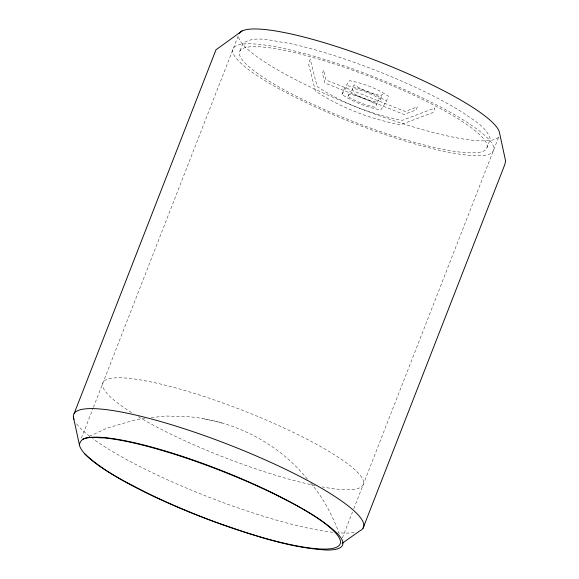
<?xml version="1.0" encoding="UTF-8"?>
<svg xmlns="http://www.w3.org/2000/svg" width="579" height="579" viewBox="0 0 579 579"><rect width="100%" height="100%" fill="white"/><g stroke="black" fill="none" stroke-linecap="round" stroke-linejoin="round"><path stroke-width="0.43" stroke-dasharray="2.9 2.17" d="M81.378 438.194L93.118 408.094M93.443 407.254L238.258 35.811M240.053 50.807L242.948 43.389C255.346 34.472 274.424 41.746 288.241 43.143C319.355 49.859 349.586 60.115 379.194 71.709C407.862 83.282 436.175 96.092 462.52 112.362C472.478 119.672 485.506 125.925 490.066 138.164L489.421 141.276L486.526 148.702A132.678 23.949 21.3 0 1 290.405 93.139A132.678 23.949 21.3 0 1 312.935 57.422A132.678 23.949 21.3 0 1 486.526 148.702M341.878 94.478L343.846 89.434L349.369 80.676C363.142 83.152 376.755 88.341 388.371 96.172L386.403 101.216L380.881 109.967C367.129 107.339 353.603 102.172 341.878 94.478L347.4 85.728C361.173 88.203 374.787 93.385 386.403 101.216M347.957 96.49L349.926 91.446C358.263 96.57 367.622 100.181 377.182 102.273L378.608 100.008L375.214 107.318C365.653 105.233 356.295 101.615 347.957 96.49L349.383 94.232A17.341 3.127 21.3 0 1 358.394 96.425L369.026 100.645A17.341 3.127 21.3 0 1 376.639 105.052M380.345 99.183L382.314 94.131L381.373 95.615C371.732 93.878 362.259 90.281 354.116 84.795L352.155 89.839L353.089 88.355C362.664 90.331 372.073 93.95 380.345 99.183L379.411 100.666M342.384 537.992L352.488 512.068M353.791 508.724L498.924 136.485M89.405 436.284L107.281 428.04L136.434 419.565L145.155 418.429M151.264 417.633L165.681 416.011L189.746 416.822C235.052 420.991 278.752 443.594 307.34 479.123M222.104 423.075L201.97 418.436M310.778 483.226C323.516 497.868 332.404 515.513 339.251 533.556M131.563 412.632A139.8 25.237 21.3 0 1 148.608 381.431A139.8 25.237 21.3 0 1 330.652 452.409A139.8 25.237 21.3 0 1 322.083 486.917M315.2 485.571A139.8 25.237 21.3 0 1 138.323 416.764M498.526 137.035A139.8 25.237 21.3 0 1 362.186 109.308A139.8 25.237 21.3 0 1 238.548 36.615M354.174 532.514A155.505 28.074 21.3 0 1 338.795 532.832M332.795 532.275A155.505 28.074 21.3 0 1 92.502 438.433M89.702 436.313A155.505 28.074 21.3 0 1 75.965 422.967M310.243 59.376L308.506 63.828L315.389 91.026C341.038 107.86 370.509 119.151 400.639 124.767L433.121 112.442L434.858 107.991L402.376 120.316C372.246 114.7 342.775 103.409 317.126 86.568L310.243 59.376M323.574 70.421L322.416 73.395L324.848 83L404.026 114.447L416.127 109.858L417.285 106.883L405.184 111.479L326.006 80.032L323.574 70.421M286.489 92.785A139.8 25.237 21.3 0 0 493.142 151.329A139.8 25.237 21.3 0 0 310.235 55.15A139.8 25.237 21.3 0 0 286.489 92.785"/><path stroke-width="0.87" d="M79.395 444.817C81.017 434.25 97.048 438.238 104.358 437.876C127.93 440.525 150.866 446.995 173.483 453.936A143.802 25.961 21.3 0 1 273.831 493.793C296.057 505.17 319.145 516.273 337.456 533.606A135.739 24.506 21.3 0 1 327.092 550.057C288.299 547.814 251.185 534.591 214.802 521.817A143.853 25.968 21.3 0 1 148.427 493.641C126.157 482.256 103.084 471.096 84.715 453.784C82.529 451.034 80.018 448.407 79.395 444.817L73.417 417.126M74.17 413.486L215.96 49.808L242.123 30.94M363.04 528.214L504.83 164.537L505.583 160.897L499.605 133.206A139.8 25.237 21.3 0 0 374.258 59.861A139.8 25.237 21.3 0 0 239.228 33.336M82.906 439.28L82.971 439.15A139.8 25.237 21.3 0 1 299.85 507.269L301.377 508.188M342.189 543.326L359.812 530.878A155.505 28.074 21.3 0 0 229.118 444.817A155.505 28.074 21.3 0 0 73.967 419.297M301.71 508.369L311.437 514.217A139.8 25.237 21.3 0 1 262.982 537.717L246.951 532.919A139.8 25.237 21.3 0 1 84.715 453.784"/></g></svg>
